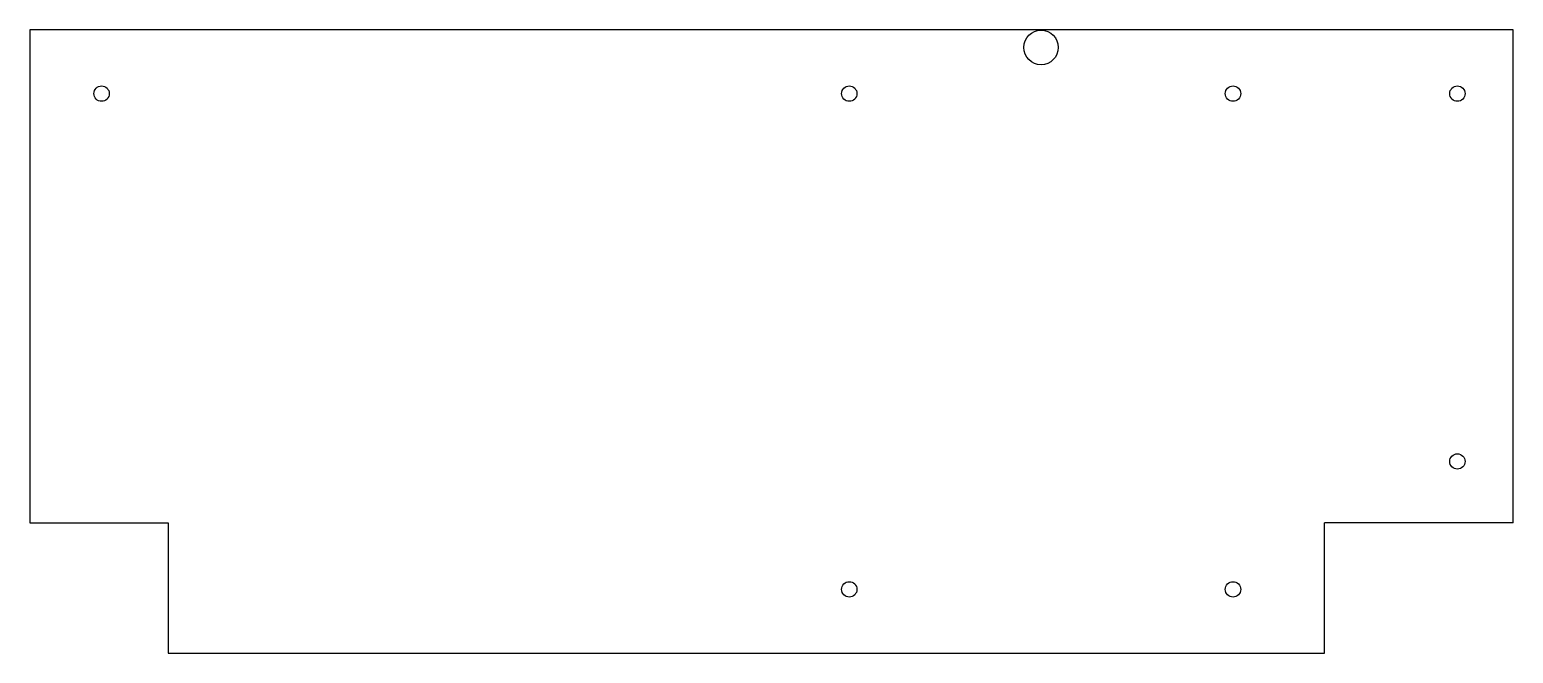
# Model space of a CAD drawing. Header units: millimetres. Extents: x -2 to 293, y -124 to 0.
import ezdxf

# ---------------------------------------------------------------- set-up
doc = ezdxf.new("R2010")
doc.units = ezdxf.units.MM
doc.layers.add('Sketch063', color=7, linetype='CONTINUOUS')

msp = doc.modelspace()

# ---------------------------------------------------------------- linework, layer by layer
at = {"layer": 'Sketch063'}
for p, q in [((293.053, 0), (-1.5875, 0)), ((-1.5875, 0), (-1.5875, -97.917)), ((293.053, -97.917), (293.053, 0)), ((-1.5875, -97.917), (25.908, -97.917)), ((25.908, -97.917), (25.908, -123.825)), ((255.524, -123.825), (255.524, -97.917)), ((293.053, -97.917), (255.524, -97.917)), ((25.908, -123.825), (255.524, -123.825))]:
    msp.add_line(p, q, dxfattribs=at)
for centre, radius in [((199.266, -3.52552), 3.429), ((12.7, -12.7), 1.524), ((161.183, -12.7), 1.524), ((237.383, -12.7), 1.524), ((281.94, -12.7), 1.524), ((281.94, -85.725), 1.524), ((161.183, -111.125), 1.524), ((237.383, -111.125), 1.524)]:
    msp.add_circle(centre, radius, dxfattribs=at)

doc.saveas('drawing.dxf')
